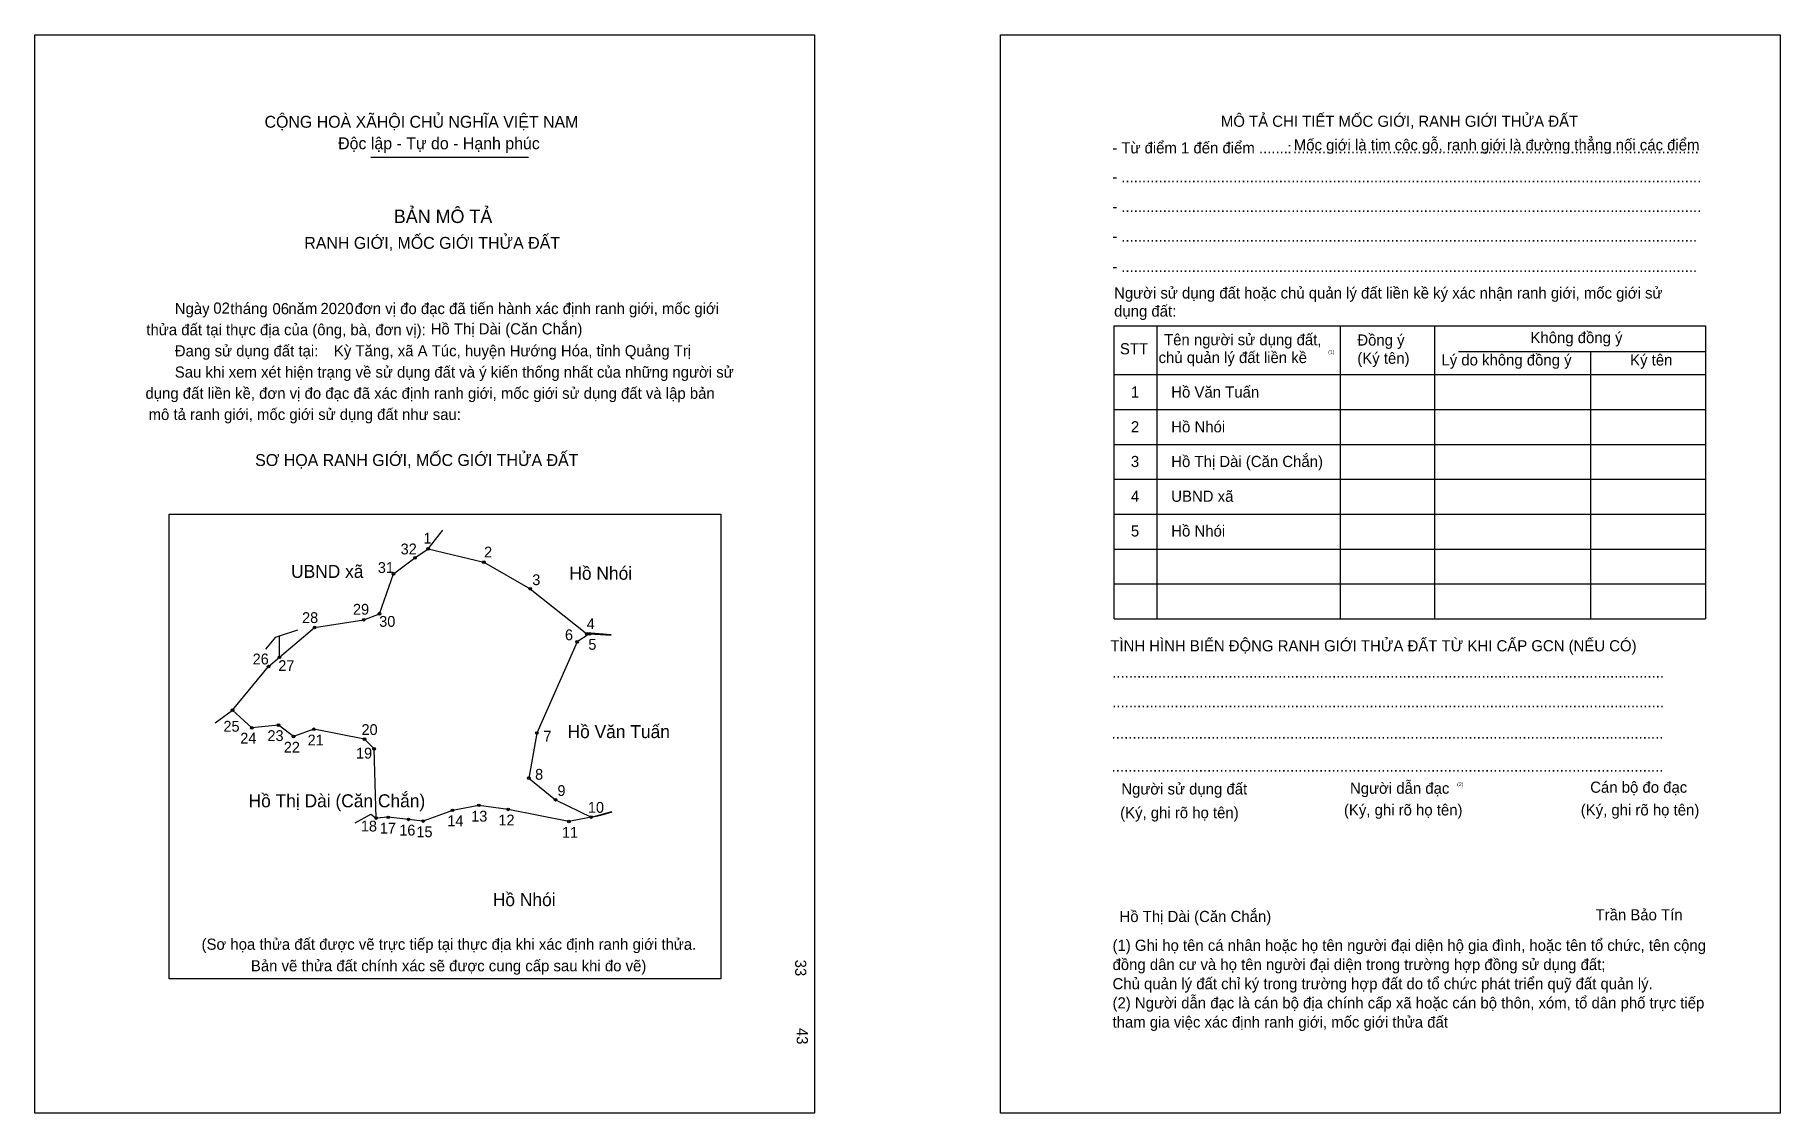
# Model space of a CAD drawing. Extents: x 548914 to 549529, y 1822885 to 1823265.
import ezdxf

# ---------------------------------------------------------------- set-up
doc = ezdxf.new("R2010")
doc.units = 0
for name, color, linetype in [('bmtKhungInTrang1', 7, 'Continuous'), ('bmtKhungInTrang2', 7, 'Continuous'), ('bmtNoiDung', 7, 'Continuous'), ('bmtTemplate', 7, 'Continuous'), ('CanhThua', 7, 'Continuous'), ('MocDinhThua', 7, 'Continuous'), ('RauThua', 7, 'Continuous'), ('SoHieuDinhThua', 7, 'Continuous'), ('TenChuLanCan', 7, 'Continuous')]:
    doc.layers.add(name, color=color, linetype=linetype)

msp = doc.modelspace()

# ---------------------------------------------------------------- linework, layer by layer
at = {"layer": 'bmtKhungInTrang1'}
msp.add_lwpolyline([(548913.87, 1823264.57), (549188.52, 1823264.57), (549188.52, 1822884.7), (548913.87, 1822884.7)], close=True, dxfattribs=at)
at = {"layer": 'bmtKhungInTrang2'}
msp.add_lwpolyline([(549254.01, 1823264.57), (549528.66, 1823264.57), (549528.66, 1822884.7), (549254.01, 1822884.7)], close=True, dxfattribs=at)
at = {"layer": 'bmtTemplate'}
for p, q in [((549032.22, 1823221.52), (549087.76, 1823221.52)), ((549309.11, 1823162.11), (549309.11, 1823058.84)), ((549373.72, 1823162.11), (549373.72, 1823058.84)), ((549406.96, 1823162.24), (549406.96, 1823058.84)), ((549502.36, 1823162.11), (549502.36, 1823058.84)), ((549415.39, 1823153.02), (549502.36, 1823153.02)), ((549294.05, 1823144.9), (549502.36, 1823144.9)), ((549294.05, 1823132.61), (549502.36, 1823132.61)), ((549294.05, 1823120.31), (549502.36, 1823120.31)), ((549294.05, 1823108.02), (549502.36, 1823108.02)), ((549294.05, 1823095.72), (549502.36, 1823095.72)), ((549294.05, 1823083.43), (549502.36, 1823083.43)), ((549294.05, 1823071.14), (549502.36, 1823071.14)), ((549294.05, 1823058.84), (549502.36, 1823058.84))]:
    msp.add_line(p, q, dxfattribs=at)
for points in [[(549293.91, 1823162.11), (549502.36, 1823162.11)], [(549293.91, 1823162.11), (549293.91, 1823058.84)], [(549461.82, 1823152.89), (549461.82, 1823058.84)]]:
    msp.add_lwpolyline(points, dxfattribs=at)
msp.add_lwpolyline([(548961.12, 1822932.01), (548961.12, 1823095.71), (549155.46, 1823095.71), (549155.46, 1822932.01)], close=True, dxfattribs=at)
at = {"layer": 'CanhThua'}
for p, q in [((549040.22, 1823074.66), (549047.76, 1823080.36)), ((549047.76, 1823080.36), (549052.42, 1823083.51)), ((549052.42, 1823083.51), (549072.04, 1823078.82)), ((549072.04, 1823078.82), (549088.31, 1823069.45)), ((549035.27, 1823060.6), (549040.22, 1823074.66)), ((549088.31, 1823069.45), (549108.29, 1823053.58)), ((549029.75, 1823058.52), (549035.27, 1823060.6)), ((549000, 1823045.28), (549012.42, 1823055.8)), ((549012.42, 1823055.8), (549029.75, 1823058.52)), ((549104.86, 1823050.73), (549090.71, 1823018.59)), ((549109.24, 1823053.53), (549104.86, 1823050.73)), ((549108.29, 1823053.58), (549109.24, 1823053.53)), ((548983.5, 1823026.69), (548996.14, 1823042.01)), ((548996.14, 1823042.01), (549000, 1823045.28)), ((548990.25, 1823020.4), (548983.5, 1823026.69)), ((548999.66, 1823021.37), (548990.25, 1823020.4)), ((549004.95, 1823017.37), (548999.66, 1823021.37)), ((549012.14, 1823019.93), (549004.95, 1823017.37)), ((549029.96, 1823016.46), (549012.14, 1823019.93)), ((549090.71, 1823018.59), (549087.86, 1823002.73)), ((549033.34, 1823013.02), (549029.96, 1823016.46)), ((549034.11, 1822988.65), (549033.34, 1823013.02)), ((549087.86, 1823002.73), (549097.26, 1822995.11)), ((549070.3, 1822993.12), (549060.98, 1822991.36)), ((549080.61, 1822991.71), (549070.3, 1822993.12)), ((549097.26, 1822995.11), (549109.81, 1822989)), ((549038.3, 1822988.91), (549034.11, 1822988.65)), ((549045.48, 1822988.18), (549038.3, 1822988.91)), ((549050.67, 1822987.59), (549045.48, 1822988.18)), ((549060.98, 1822991.36), (549050.67, 1822987.59)), ((549102, 1822987.42), (549080.61, 1822991.71)), ((549109.81, 1822989), (549102, 1822987.42))]:
    msp.add_line(p, q, dxfattribs=at)
at = {"layer": 'MocDinhThua'}
for centre in [(549047.76, 1823080.36), (549052.42, 1823083.51), (549072.04, 1823078.82), (549040.22, 1823074.66), (549088.31, 1823069.45), (549035.27, 1823060.6), (549012.42, 1823055.8), (549029.75, 1823058.52), (549108.29, 1823053.58), (549104.86, 1823050.73), (549109.24, 1823053.53), (548996.14, 1823042.01), (549000, 1823045.28), (548983.5, 1823026.69), (548990.25, 1823020.4), (548999.66, 1823021.37), (549004.95, 1823017.37), (549012.14, 1823019.93), (549090.71, 1823018.59), (549029.96, 1823016.46), (549033.34, 1823013.02), (549087.86, 1823002.73), (549070.3, 1822993.12), (549097.26, 1822995.11), (549034.11, 1822988.65), (549038.3, 1822988.91), (549045.48, 1822988.18), (549050.67, 1822987.59), (549060.98, 1822991.36), (549080.61, 1822991.71), (549102, 1822987.42), (549109.81, 1822989)]:
    msp.add_circle(centre, 0.458, dxfattribs=at)
at = {"layer": 'RauThua'}
for p, q in [((549052.42, 1823083.51), (549057.54, 1823090.13)), ((549000, 1823052.81), (549006.48, 1823054.91)), ((548995.18, 1823048.21), (548998.8, 1823052.42)), ((548998.8, 1823052.42), (549000, 1823052.81)), ((549000, 1823045.28), (549000, 1823052.81)), ((549000, 1823045.28), (549000, 1823052.81)), ((549109.24, 1823053.53), (549109.79, 1823053.88)), ((549109.24, 1823053.53), (549109.79, 1823053.88)), ((549109.24, 1823053.53), (549116.84, 1823053.12)), ((549109.79, 1823053.88), (549116.86, 1823053.3)), ((549109.79, 1823053.88), (549116.86, 1823053.3)), ((548977.32, 1823022.23), (548983.5, 1823026.69)), ((549026.68, 1822986.93), (549032.26, 1822990.07)), ((549032.26, 1822990.07), (549034.11, 1822988.65)), ((549109.81, 1822989), (549109.9, 1822989.02)), ((549109.81, 1822989), (549109.9, 1822989.02)), ((549109.81, 1822989), (549109.82, 1822988.99)), ((549109.82, 1822988.99), (549109.9, 1822989.02)), ((549109.82, 1822988.99), (549109.9, 1822989.02)), ((549109.9, 1822989.02), (549117.13, 1822991.01)), ((549109.9, 1822989.02), (549113.25, 1822989.69)), ((549113.25, 1822989.69), (549117.18, 1822990.81))]:
    msp.add_line(p, q, dxfattribs=at)

# ---------------------------------------------------------------- texts
at = {"layer": 'bmtNoiDung'}
for s, height, p in [('02', 3.93, (548976.72, 1823166.35)), ('06', 3.93, (548997.56, 1823166.13)), ('2020', 3.93, (549014.46, 1823166.21)), ('Hồ Thị Dài (Căn Chắn)', 3.9297, (549053.29, 1823159.04)), ('Kỳ Tăng, xã A Túc, huyện Hướng Hóa, tỉnh Quảng Trị', 3.9297, (549019.19, 1823151.31)), ('1', 3.93, (549299.96, 1823136.79)), ('Hồ Văn Tuấn ', 3.9297, (549314.18, 1823136.79)), ('2', 3.93, (549299.96, 1823124.55)), ('Hồ Nhói ', 3.93, (549314.18, 1823124.55)), ('3', 3.93, (549299.96, 1823112.32)), ('Hồ Thị Dài (Căn Chắn) ', 3.9297, (549314.18, 1823112.32)), ('4', 3.93, (549299.96, 1823100.08)), ('UBND xã ', 3.93, (549314.18, 1823100.08)), ('5', 3.93, (549299.96, 1823087.84)), ('Hồ Nhói ', 3.93, (549314.18, 1823087.84)), ('Hồ Thị Dài (Căn Chắn)', 3.9297, (549295.95, 1822952.02))]:
    msp.add_text(s, height=height, dxfattribs=at).set_placement(p)
for s, p in [('33', (549181.68, 1822938.77)), ('43', (549182.24, 1822914.72))]:
    msp.add_text(s, height=3.93, rotation=270, dxfattribs=at).set_placement(p)
at = {"layer": 'bmtTemplate'}
for s, height, p in [('CỘNG HOÀ XÃHỘI CHỦ NGHĨA VIỆT NAM', 4.1917, (548994.77, 1823231.86)), ('MÔ TẢ CHI TIẾT MỐC GIỚI, RANH GIỚI THỬA ĐẤT', 3.9282, (549331.67, 1823232.19)), ('Độc lập - Tự do - Hạnh phúc', 4.1917, (549020.69, 1823224.28)), ('- Từ điểm 1 đến điểm .......', 3.9282, (549293.38, 1823222.82)), ('Mốc giới là tim cộc gỗ, ranh giới là đường thẳng nối các điểm', 3.9282, (549357.36, 1823223.86)), (':', 3.93, (549355.1, 1823222.82)), ('..................................................................................................', 3.9282, (549357.03, 1823222.82)), ('- ............................................................................................................................................', 3.92824, (549293.38, 1823212.64)), ('BẢN MÔ TẢ', 4.716, (549040.31, 1823198.3)), ('- ............................................................................................................................................', 3.92824, (549293.38, 1823202.19)), ('RANH GIỚI, MỐC GIỚI THỬA ĐẤT', 4.1917, (549008.78, 1823189.2)), ('- ...........................................................................................................................................', 3.92824, (549293.38, 1823191.74)), ('- ...........................................................................................................................................', 3.92824, (549293.38, 1823181.05)), ('Người sử dụng đất hoặc chủ quản lý đất liền kề ký xác nhận ranh giới, mốc giới sử', 3.9282, (549294.05, 1823171.7)), ('Ngày     tháng     năm         đơn vị đo đạc đã tiến hành xác định ranh giới, mốc giới ', 3.9297, (548963.15, 1823166.21)), ('dụng đất:', 3.928, (549294.05, 1823165.31)), ('thửa đất tại thực địa của (ông, bà, đơn vị):', 3.9297, (548953.13, 1823158.75)), ('Tên người sử dụng đất,', 3.9282, (549311.65, 1823155.23)), ('Đồng ý', 3.928, (549379.73, 1823155.11)), ('Không đồng ý', 3.9282, (549440.73, 1823155.97)), ('Đang sử dụng đất tại:', 3.9297, (548963.15, 1823151.29)), ('STT', 3.928, (549296.1, 1823152.03)), ('chủ quản lý đất liền kề', 3.9282, (549309.72, 1823148.95)), ('(1)', 1.31, (549369.46, 1823152.17)), ('(Ký tên)', 3.928, (549379.73, 1823148.71)), ('Lý do không đồng ý', 3.9282, (549409.36, 1823148.1)), ('Sau khi xem xét hiện trạng về sử dụng đất và ý kiến thống nhất của những người sử ', 3.9297, (548963.15, 1823143.82)), ('Ký tên', 3.928, (549475.84, 1823148.1)), ('dụng đất liền kề, đơn vị đo đạc đã xác định ranh giới, mốc giới sử dụng đất và lập bản', 3.9297, (548952.83, 1823136.36)), ('mô tả ranh giới, mốc giới sử dụng đất như sau:', 3.9297, (548953.92, 1823128.9)), ('SƠ HỌA RANH GIỚI, MỐC GIỚI THỬA ĐẤT', 4.1917, (548991.46, 1823112.69)), ('TÌNH HÌNH BIẾN ĐỘNG RANH GIỚI THỬA ĐẤT TỪ KHI CẤP GCN (NẾU CÓ)', 3.9282, (549292.72, 1823047.38)), ('.....................................................................................................................................', 3.93413, (549293.38, 1823038.13)), ('.....................................................................................................................................', 3.93413, (549293.38, 1823027.68)), ('.....................................................................................................................................', 3.93413, (549293.18, 1823016.62)), ('.....................................................................................................................................', 3.93413, (549293.18, 1823004.94)), ('Người sử dụng đất', 3.9282, (549296.58, 1822996.95)), ('Người dẫn đạc', 3.9282, (549377.15, 1822997.2)), ('(2)', 1.31, (549414.88, 1822999.9)), ('Cán bộ đo đạc', 3.9282, (549461.78, 1822997.56)), ('(Ký, ghi rõ họ tên)', 3.9282, (549296.18, 1822988.59)), ('(Ký, ghi rõ họ tên)', 3.9282, (549375.02, 1822989.57)), ('(Ký, ghi rõ họ tên)', 3.9282, (549458.44, 1822989.57)), ('Trần Bảo Tín', 3.9282, (549463.65, 1822952.6)), ('(Sơ họa thửa đất được vẽ trực tiếp tại thực địa khi xác định ranh giới thửa.', 3.9297, (548972.58, 1822942.24)), ('(1) Ghi họ tên cá nhân hoặc họ tên người đại diện hộ gia đình, hoặc tên tổ chức, tên cộng', 3.9282, (549293.5, 1822941.86)), ('Bản vẽ thửa đất chính xác sẽ được cung cấp sau khi đo vẽ)', 3.9297, (548989.96, 1822934.64)), ('đồng dân cư và họ tên người đại diện trong trường hợp đồng sử dụng đất;', 3.9282, (549293.5, 1822935.1)), ('Chủ quản lý đất chỉ ký trong trường hợp đất do tổ chức phát triển quỹ đất quản lý.', 3.9282, (549293.5, 1822928.34)), ('(2) Người dẫn đạc là cán bộ địa chính cấp xã hoặc cán bộ thôn, xóm, tổ dân phố trực tiếp', 3.9282, (549293.5, 1822921.58)), ('tham gia việc xác định ranh giới, mốc giới thửa đất', 3.9282, (549293.5, 1822914.82))]:
    msp.add_text(s, height=height, dxfattribs=at).set_placement(p)
at = {"layer": 'SoHieuDinhThua'}
for s, height, p in [('32', 3.813, (549042.72, 1823081.55)), ('1', 3.81, (549050.75, 1823085.36)), ('31', 3.813, (549034.67, 1823075)), ('2', 3.81, (549072.11, 1823080.46)), ('3', 3.81, (549089.09, 1823070.7)), ('28', 3.813, (549007.99, 1823057.36)), ('29', 3.813, (549025.93, 1823060.3)), ('30', 3.813, (549035.16, 1823056.03)), ('6', 3.81, (549100.6, 1823051.3)), ('4', 3.81, (549108.29, 1823055.24)), ('5', 3.81, (549108.84, 1823047.94)), ('26', 3.813, (548990.59, 1823042.78)), ('27', 3.813, (548999.62, 1823040.46)), ('25', 3.813, (548980.29, 1823019.08)), ('24', 3.813, (548986.2, 1823014.88)), ('23', 3.813, (548995.79, 1823015.79)), ('21', 3.813, (549009.95, 1823014.22)), ('20', 3.813, (549028.93, 1823017.91)), ('7', 3.81, (549093, 1823015.57)), ('22', 3.813, (549001.55, 1823011.69)), ('19', 3.813, (549026.99, 1823009.61)), ('8', 3.81, (549090.08, 1823002.15)), ('9', 3.81, (549097.95, 1822996.42)), ('10', 3.813, (549108.67, 1822990.51)), ('18', 3.813, (549028.7, 1822983.92)), ('17', 3.813, (549035.38, 1822983.19)), ('14', 3.813, (549059.16, 1822985.78)), ('13', 3.813, (549067.56, 1822987.4)), ('12', 3.813, (549077.16, 1822986.04)), ('16', 3.813, (549042.23, 1822982.48)), ('15', 3.813, (549048.27, 1822981.9)), ('11', 3.813, (549099.53, 1822981.7))]:
    msp.add_text(s, height=height, dxfattribs=at).set_placement(p)
at = {"layer": 'TenChuLanCan'}
for s, height, p in [('UBND xã', 4.576, (549004.11, 1823073.26)), ('Hồ Nhói', 4.576, (549102.15, 1823072.62)), ('Hồ Văn Tuấn', 4.5757, (549101.51, 1823016.82)), ('Hồ Thị Dài (Căn Chắn)', 4.5757, (548989.14, 1822992.44)), ('Hồ Nhói', 4.576, (549075.18, 1822957.63))]:
    msp.add_text(s, height=height, dxfattribs=at).set_placement(p)

doc.saveas('drawing.dxf')
